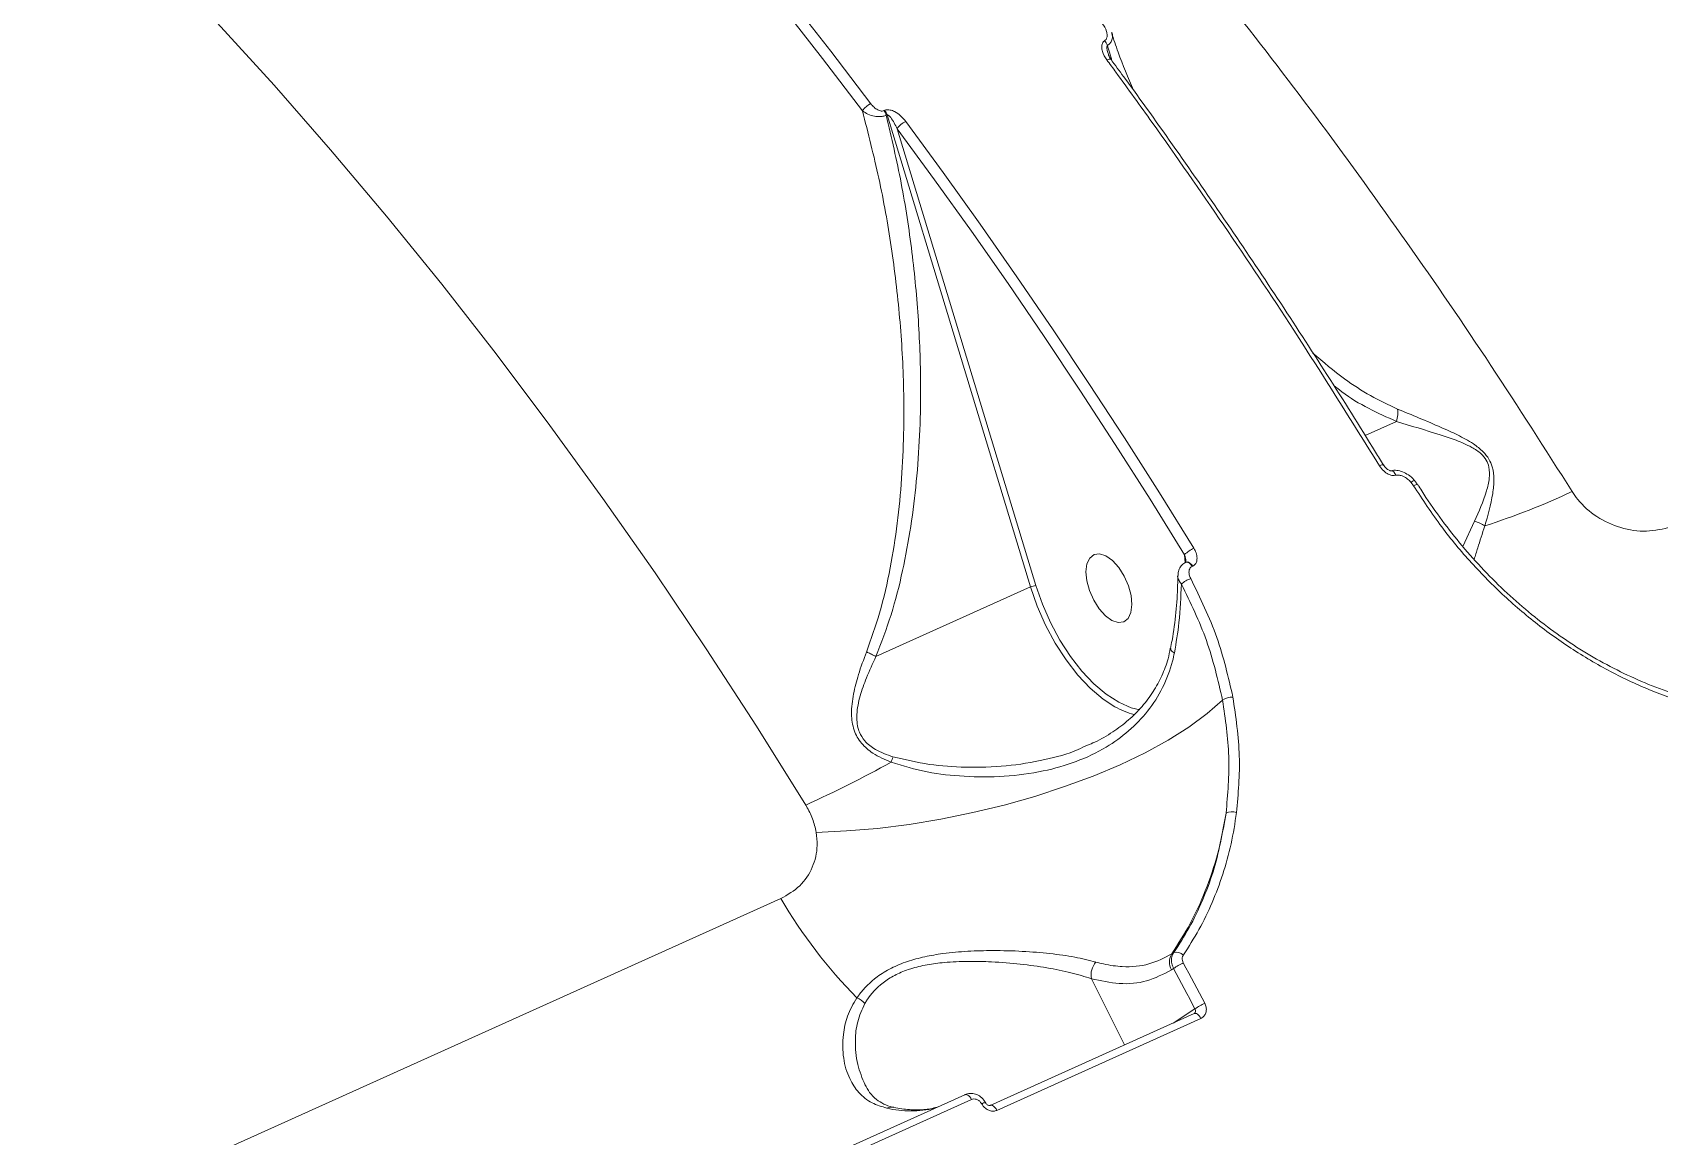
# Model space of a CAD drawing. Header units: millimetres. Extents: x -8422 to 28150, y -6982 to 5510.
# Drawn here: x 3803.6 to 4002.8, y 1905.4 to 2040.6 of the extents above; entities that cross this region are included whole.
import ezdxf

# ---------------------------------------------------------------- set-up
doc = ezdxf.new("R2010")
doc.units = ezdxf.units.MM
doc.layers.add('DIKOM_ОБЪЕКТ', color=7, linetype='Continuous')

msp = doc.modelspace()

# ---------------------------------------------------------------- linework, layer by layer
at = {"layer": 'DIKOM_ОБЪЕКТ', "color": 7, "linetype": 'Continuous', "lineweight": 15}
for p, q in [((3935.69, 2037.31), (3935.7, 2037.3)), ((3907.97, 2031.08), (3907.87, 2031.04)), ((3908.16, 2030.47), (3908.25, 2030.51)), ((3908.25, 2030.51), (3925.83, 1972.7)), ((3926.49, 1972.86), (3909.49, 2028.82)), ((3970.64, 1992.97), (3966.81, 1991.24)), ((3972.43, 1985.51), (3972.73, 1985.1)), ((3973.22, 1985.21), (3973.23, 1985.19)), ((3980.19, 1980.75), (3978.76, 1977.66)), ((3944.69, 1976.65), (3944.76, 1975.64)), ((3944.89, 1975.73), (3944.9, 1975.74)), ((3945.61, 1975.22), (3945.68, 1975.25)), ((3906.9, 1964.17), (3925.83, 1972.7)), ((3895.25, 1934.53), (3622.05, 1811.4)), ((3943.37, 1927.93), (3943.13, 1927.77)), ((3933.28, 1924.71), (3937.34, 1916.61)), ((3943.08, 1925.8), (3943.34, 1925.97)), ((3945.96, 1921.03), (3943.3, 1919.29)), ((3920.87, 1909.19), (3945.85, 1920.45)), ((3921.71, 1908.59), (3946.68, 1919.85)), ((3945.85, 1920.45), (3945.86, 1920.46)), ((3852.98, 1881.31), (3917.76, 1910.51)), ((3853.81, 1880.72), (3918.59, 1909.92))]:
    msp.add_line(p, q, dxfattribs=at)
at = {"layer": 'DIKOM_ОБЪЕКТ', "color": 7, "linetype": 'Continuous', "lineweight": 15, "flags": 128}
for points in [[(3906.26, 2031.88), (3901.37, 2038.31), (3896.44, 2044.65), (3891.46, 2050.88), (3886.44, 2057), (3881.38, 2063.01), (3876.29, 2068.92), (3871.16, 2074.71), (3865.99, 2080.38)], [(3865.05, 2079.4), (3870.21, 2073.74), (3875.32, 2067.97), (3880.41, 2062.08), (3885.46, 2056.08), (3890.47, 2049.97), (3895.43, 2043.75), (3900.36, 2037.43), (3905.24, 2031.01)], [(3797.78, 2069.96), (3804.96, 2063.31), (3812.1, 2056.39), (3819.19, 2049.22), (3826.23, 2041.8), (3833.21, 2034.14), (3840.12, 2026.25), (3846.96, 2018.13), (3853.72, 2009.79), (3860.39, 2001.24), (3866.98, 1992.49), (3873.46, 1983.55), (3879.84, 1974.42), (3886.11, 1965.11), (3892.26, 1955.63), (3898.29, 1945.99)], [(3935.16, 2037.26), (3935.31, 2037.31), (3935.44, 2037.35), (3935.55, 2037.36), (3935.64, 2037.35), (3935.69, 2037.31), (3935.69, 2037.31)], [(3909.49, 2028.82), (3914.06, 2022.58), (3918.59, 2016.26), (3923.07, 2009.85), (3927.5, 2003.36), (3931.88, 1996.79), (3936.2, 1990.15), (3940.48, 1983.44), (3944.69, 1976.65)], [(3945.83, 1977.43), (3941.61, 1984.23), (3937.32, 1990.96), (3932.98, 1997.62), (3928.59, 2004.2), (3924.15, 2010.7), (3919.66, 2017.13), (3915.12, 2023.47), (3910.54, 2029.72)], [(3968.55, 1987.54), (3968.7, 1987.6), (3968.83, 1987.65), (3968.93, 1987.67), (3969, 1987.67), (3969.05, 1987.65), (3969.05, 1987.64)], [(3970.57, 1986.37), (3970.45, 1986.6), (3970.32, 1986.78), (3970.17, 1986.89), (3970.03, 1986.92), (3969.99, 1986.92)], [(3972.73, 1985.1), (3972.87, 1985.16), (3972.99, 1985.2), (3973.09, 1985.23), (3973.16, 1985.23), (3973.21, 1985.22), (3973.22, 1985.21)], [(3932.72, 1973.44), (3932.61, 1974.57), (3932.73, 1975.53), (3933.08, 1976.24), (3933.61, 1976.66), (3934.28, 1976.75), (3935.06, 1976.49), (3935.86, 1975.92), (3936.62, 1975.07), (3937.29, 1974.02), (3937.81, 1972.85), (3938.13, 1971.65), (3938.24, 1970.53), (3938.11, 1969.57), (3937.77, 1968.85), (3937.24, 1968.43), (3936.56, 1968.35), (3935.79, 1968.6), (3934.99, 1969.17), (3934.23, 1970.02), (3933.56, 1971.08), (3933.04, 1972.25), (3932.72, 1973.44)], [(3944.84, 1975.71), (3944.93, 1975.73), (3945.1, 1975.7), (3945.27, 1975.6), (3945.45, 1975.43), (3945.61, 1975.22)], [(3944.9, 1975.74), (3945, 1975.76), (3945.17, 1975.73), (3945.34, 1975.63), (3945.52, 1975.46), (3945.68, 1975.25)], [(3925.83, 1972.7), (3926.64, 1970.34), (3927.65, 1968.03), (3928.84, 1965.82), (3930.17, 1963.76), (3931.61, 1961.91), (3933.14, 1960.3), (3934.7, 1958.97), (3936.15, 1958.03)], [(3937.68, 1958.08), (3936.63, 1958.57), (3935.1, 1959.55), (3933.58, 1960.84), (3932.11, 1962.4), (3930.71, 1964.2), (3929.42, 1966.2), (3928.27, 1968.34), (3927.29, 1970.58), (3926.49, 1972.86)], [(3899.58, 1942.64), (3903.28, 1942.81), (3907.08, 1943.13), (3910.95, 1943.62), (3914.85, 1944.26), (3918.74, 1945.06), (3922.59, 1945.99), (3926.36, 1947.05), (3930, 1948.24), (3933.49, 1949.53), (3936.79, 1950.93), (3939.86, 1952.4), (3942.68, 1953.94), (3945.21, 1955.54), (3947.44, 1957.18), (3949.34, 1958.83)], [(3939.21, 1957.64), (3938.13, 1957.91), (3937.68, 1958.08)], [(3947.16, 1921.7), (3946.83, 1922.32), (3946.5, 1922.94), (3946.18, 1923.56), (3945.85, 1924.18), (3945.52, 1924.8), (3945.19, 1925.41), (3944.86, 1926.03), (3944.53, 1926.65)], [(3943.34, 1925.97), (3943.67, 1925.35), (3944, 1924.73), (3944.32, 1924.12), (3944.65, 1923.5), (3944.98, 1922.89), (3945.31, 1922.27), (3945.63, 1921.65), (3945.96, 1921.03)], [(3945.85, 1920.45), (3945.91, 1920.46), (3946.01, 1920.47), (3946.13, 1920.44), (3946.25, 1920.37), (3946.36, 1920.28), (3946.48, 1920.16), (3946.59, 1920.01), (3946.68, 1919.85)], [(3917.76, 1910.51), (3917.82, 1910.53), (3917.92, 1910.53), (3918.04, 1910.5), (3918.15, 1910.44), (3918.27, 1910.35), (3918.39, 1910.23), (3918.5, 1910.08), (3918.59, 1909.92)], [(3920.87, 1909.19), (3920.93, 1909.21), (3921.03, 1909.21), (3921.15, 1909.18), (3921.27, 1909.12), (3921.39, 1909.02), (3921.5, 1908.9), (3921.61, 1908.76), (3921.71, 1908.59)]]:
    msp.add_lwpolyline(points, dxfattribs=at)
at = {"layer": 'DIKOM_ОБЪЕКТ', "color": 7, "linetype": 'Continuous', "lineweight": 15}
for centre, radius, start, end in [((3933.6, 2038.38), 1.76, 21.6057, 43.2821), ((3907.26, 2029.66), 2.44, 114.1455, 146.1889), ((3906.36, 2029.92), 1.88, 16.8892, 36.4039), ((3906.46, 2029.97), 1.87, 16.8552, 36.4187), ((3911.51, 2027.52), 2.4, 113.7282, 147.326), ((3973.04, 1984.93), 0.846, 104.4359, 136.5123), ((3954.68, 2063.81), 87.81, 287.7543, 295.2556), ((3979.49, 1977.55), 3.27, 53.1458, 77.6082), ((3947.33, 1974.01), 3.74, 113.6771, 134.945), ((3926.61, 1971.01), 1.86, 93.4324, 114.8371), ((3946.6, 1970.49), 3.44, 109.7137, 132.0716), ((3950.57, 1956.99), 2.21, 89.2175, 123.84), ((3940.7, 1966.02), 9.2, 240.3064, 256.2602), ((3835.22, 2084.91), 152.57, 294.4197, 298.8123), ((4125.05, 1874.99), 229.34, 160.4088, 160.5845), ((3950.49, 1943.53), 1.63, 69.9189, 116.3415), ((3949.47, 1966.35), 62.87, 210.4075, 224.4004), ((3935.7, 1925.18), 2.46, 139.7677, 190.8329), ((3944.79, 1926.73), 1.96, 147.9892, 208.6941), ((3947.24, 1920.52), 6.7, 113.8726, 125.6467), ((3943.71, 1926.82), 1.15, 43.9501, 106.7709), ((3903.47, 1919.74), 2.84, 43.2711, 67.6096), ((3950.18, 1914.9), 7.44, 113.909, 124.5017), ((3908.81, 1907.62), 1.36, 78.7582, 115.0552), ((3911.17, 1921.58), 13.06, 256.9932, 282.8965), ((3920.32, 1908.68), 0.856, 90.987, 124.1582)]:
    msp.add_arc(centre, radius, start, end, dxfattribs=at)
for points, knots in [([(3992.14, 1984.39), (3988.85, 1989.56), (3982.25, 1999.93), (3971.96, 2014.94), (3961.43, 2029.53), (3950.49, 2043.8), (3939.17, 2057.71), (3927.47, 2071.2), (3915.59, 2084.04), (3903.2, 2096.55), (3890.33, 2108.62), (3876.99, 2120.14), (3863.46, 2130.85), (3849.77, 2140.68), (3835.96, 2149.52), (3824.31, 2156.26), (3817.32, 2159.62), (3814.86, 2160.8)], [0, 0, 0, 0, 0.063734, 0.127545, 0.191355, 0.255089, 0.321437, 0.387871, 0.454304, 0.520652, 0.592791, 0.664985, 0.737124, 0.81137, 0.885677, 0.959923, 1, 1, 1, 1]), ([(3934.61, 2041.73), (3934.82, 2041.41), (3935.12, 2040.93), (3935.23, 2040.29), (3935.17, 2039.92), (3935.02, 2039.69), (3934.91, 2039.61), (3934.88, 2039.59)], [0, 0, 0, 0, 0.438534, 0.64867, 0.819214, 0.945153, 1, 1, 1, 1]), ([(3935.24, 2039.03), (3935.29, 2039.07), (3935.48, 2039.19), (3935.73, 2039.49), (3935.88, 2039.96), (3935.89, 2040.36), (3935.77, 2040.57), (3935.76, 2040.6)], [0, 0, 0, 0, 0.10124, 0.328142, 0.616289, 0.946292, 1, 1, 1, 1]), ([(3935.73, 2040.59), (3936, 2039.79), (3936.81, 2037.39), (3937.77, 2035.08), (3938.42, 2033.54)], [0, 0, 0, 0, 0.33401, 1, 1, 1, 1]), ([(3934.88, 2039.59), (3934.84, 2039.56), (3934.73, 2039.47), (3934.58, 2039.23), (3934.51, 2038.81), (3934.63, 2038.11), (3934.95, 2037.6), (3935.16, 2037.26)], [0, 0, 0, 0, 0.055502, 0.178393, 0.349496, 0.572881, 1, 1, 1, 1]), ([(3935.31, 2038.04), (3935.27, 2038.19), (3935.2, 2038.45), (3935.17, 2038.77), (3935.18, 2038.95), (3935.22, 2039.01), (3935.24, 2039.03)], [0, 0, 0, 0, 0.460783, 0.770542, 0.94003, 1, 1, 1, 1]), ([(3935.8, 2037.13), (3935.8, 2037.14), (3935.61, 2037.77), (3935.42, 2038.4), (3935.24, 2039.03)], [0, 0, 0, 0, 0.013626, 1, 1, 1, 1]), ([(3935.16, 2037.26), (3935.54, 2036.75), (3937.4, 2034.21), (3942.21, 2027.53), (3949.51, 2017.06), (3958.84, 2003.1), (3965.07, 1993.11), (3968.55, 1987.54)], [0, 0, 0, 0, 0.032158, 0.160792, 0.418284, 0.675775, 1, 1, 1, 1]), ([(3935.32, 2038.04), (3935.34, 2037.97), (3935.41, 2037.75), (3935.55, 2037.49), (3935.69, 2037.32), (3935.69, 2037.31)], [0, 0, 0, 0, 0.288912, 0.956765, 1, 1, 1, 1]), ([(3935.68, 2037.29), (3936.19, 2036.6), (3938.87, 2033), (3943.62, 2026.32), (3949.91, 2017.26), (3956.09, 2008.06), (3962.14, 1998.71), (3966.46, 1991.9), (3968.72, 1988.16), (3969.04, 1987.63)], [0, 0, 0, 0, 0.043706, 0.229735, 0.415322, 0.600253, 0.784756, 0.969674, 1, 1, 1, 1]), ([(3905.24, 2031.01), (3905.94, 2028.27), (3907.35, 2022.79), (3908.85, 2014.31), (3909.89, 2005.67), (3910.42, 1996.19), (3910.25, 1987.77), (3909.56, 1980.48), (3908.69, 1974.97), (3907.49, 1969.66), (3906.3, 1966.31), (3905.74, 1964.73)], [0, 0, 0, 0, 0.126974, 0.253955, 0.383672, 0.513375, 0.674673, 0.756562, 0.838428, 0.92382, 1, 1, 1, 1]), ([(3905.24, 2031.01), (3905.45, 2030.87), (3905.87, 2030.58), (3906.63, 2030.35), (3907.27, 2030.3), (3907.77, 2030.34), (3908.03, 2030.42), (3908.16, 2030.47)], [0, 0, 0, 0, 0.273618, 0.537263, 0.720781, 0.856543, 1, 1, 1, 1]), ([(3907.87, 2031.04), (3907.81, 2031.02), (3907.67, 2030.97), (3907.4, 2031.01), (3907.05, 2031.15), (3906.63, 2031.44), (3906.39, 2031.73), (3906.26, 2031.88)], [0, 0, 0, 0, 0.11898, 0.237427, 0.412317, 0.691032, 1, 1, 1, 1]), ([(3906.89, 1964.17), (3907.54, 1965.86), (3908.85, 1969.27), (3910.2, 1974.65), (3911.21, 1980.11), (3911.89, 1985.65), (3912.28, 1991.25), (3912.42, 1997.83), (3912.17, 2005.34), (3911.37, 2013.77), (3910.09, 2022.19), (3908.8, 2027.71), (3908.16, 2030.47)], [0, 0, 0, 0, 0.082281, 0.165563, 0.247515, 0.329489, 0.412924, 0.496368, 0.620904, 0.745452, 0.872728, 1, 1, 1, 1]), ([(3910.54, 2029.72), (3910.34, 2029.96), (3909.96, 2030.42), (3909.28, 2030.9), (3908.71, 2031.12), (3908.28, 2031.17), (3908.07, 2031.11), (3907.97, 2031.08)], [0, 0, 0, 0, 0.308933, 0.592356, 0.769762, 0.884489, 1, 1, 1, 1]), ([(3908.25, 2030.51), (3908.27, 2030.51), (3908.3, 2030.52), (3908.37, 2030.5), (3908.52, 2030.41), (3908.97, 2029.89), (3909.25, 2029.3), (3909.49, 2028.82)], [0, 0, 0, 0, 0.023325, 0.051985, 0.104277, 0.273369, 1, 1, 1, 1]), ([(3970.77, 1994.49), (3969.65, 1995.01), (3967.42, 1996.06), (3963.93, 1998.33), (3961.68, 2000.25), (3960.41, 2001.34)], [0, 0, 0, 0, 0.302419, 0.605024, 1, 1, 1, 1]), ([(3962.95, 1997.39), (3963.28, 1997.12), (3964.63, 1996.03), (3967.19, 1994.51), (3969.49, 1993.48), (3970.64, 1992.97)], [0, 0, 0, 0, 0.140864, 0.570548, 1, 1, 1, 1]), ([(3970.64, 1992.97), (3970.71, 1993.24), (3970.82, 1993.74), (3970.81, 1994.23), (3970.77, 1994.45), (3970.77, 1994.49)], [0, 0, 0, 0, 0.499459, 0.920545, 1, 1, 1, 1]), ([(3981.45, 1980.17), (3981.83, 1981.45), (3982.34, 1983.21), (3982.62, 1985.75), (3982.48, 1987.2), (3982, 1988.38), (3981.2, 1989.38), (3979.87, 1990.4), (3978.1, 1991.35), (3974.91, 1992.78), (3972.52, 1993.76), (3970.77, 1994.49)], [0, 0, 0, 0, 0.231127, 0.319684, 0.391426, 0.436716, 0.482247, 0.545691, 0.638836, 0.734216, 1, 1, 1, 1]), ([(3970.64, 1992.97), (3970.64, 1992.97), (3970.64, 1992.97), (3970.64, 1992.97), (3970.64, 1992.97), (3970.64, 1992.97)], [0, 0, 0, 0, 0.394676, 0.785227, 1, 1, 1, 1]), ([(3970.64, 1992.97), (3970.65, 1992.97), (3972.36, 1992.44), (3974.77, 1991.73), (3977.92, 1990.7), (3979.64, 1989.97), (3980.94, 1989.14), (3981.67, 1988.26), (3982.05, 1987.19), (3982.03, 1985.88), (3981.46, 1983.55), (3980.73, 1981.93), (3980.19, 1980.75)], [0, 0, 0, 0, 0.000318, 0.27422, 0.369145, 0.463546, 0.523547, 0.564866, 0.606181, 0.674726, 0.763019, 1, 1, 1, 1]), ([(3968.55, 1987.54), (3968.59, 1987.48), (3968.77, 1987.2), (3969.16, 1986.79), (3969.69, 1986.46), (3970.17, 1986.32), (3970.44, 1986.35), (3970.57, 1986.37)], [0, 0, 0, 0, 0.08436, 0.402645, 0.6518, 0.825509, 1, 1, 1, 1]), ([(3969.06, 1987.65), (3969.11, 1987.57), (3969.23, 1987.36), (3969.48, 1987.13), (3969.72, 1986.99), (3969.86, 1986.94), (3969.94, 1986.92), (3969.98, 1986.92), (3969.99, 1986.92), (3969.98, 1986.92), (3969.98, 1986.92)], [0, 0, 0, 0, 0.214058, 0.52357, 0.699319, 0.799348, 0.870071, 0.93691, 0.992384, 1, 1, 1, 1]), ([(3969.98, 1986.92), (3969.99, 1986.92), (3970.2, 1987), (3970.69, 1986.99), (3971.41, 1986.83), (3972.13, 1986.42), (3972.62, 1986.04), (3972.81, 1985.76), (3972.82, 1985.74)], [0, 0, 0, 0, 0.003252, 0.216129, 0.444278, 0.691746, 0.97361, 1, 1, 1, 1]), ([(3970.57, 1986.37), (3970.71, 1986.38), (3970.99, 1986.41), (3971.49, 1986.26), (3972, 1985.96), (3972.29, 1985.65), (3972.43, 1985.51)], [0, 0, 0, 0, 0.209662, 0.418167, 0.729869, 1, 1, 1, 1]), ([(3972.72, 1985.87), (3972.82, 1985.76), (3973.01, 1985.55), (3973.14, 1985.31), (3973.19, 1985.19)], [0, 0, 0, 0, 0.547818, 1, 1, 1, 1]), ([(3972.73, 1985.1), (3973.84, 1983.4), (3975.98, 1980.12), (3979.75, 1975.61), (3983.78, 1971.53), (3988.16, 1967.83), (3992.84, 1964.56), (3997.76, 1961.77), (4002.87, 1959.5), (4008.09, 1957.82), (4013.39, 1956.67), (4016.91, 1956.42), (4018.67, 1956.29)], [0, 0, 0, 0, 0.107082, 0.205972, 0.305184, 0.404077, 0.503337, 0.602917, 0.702179, 0.801347, 0.900833, 1, 1, 1, 1]), ([(3973.28, 1985.22), (3973.43, 1984.98), (3974.23, 1983.62), (3975.91, 1981.22), (3978.33, 1978.08), (3980.97, 1975.08), (3983.79, 1972.26), (3986.76, 1969.63), (3989.87, 1967.22), (3993.07, 1965.05), (3996.37, 1963.14), (3999.77, 1961.47), (4003.28, 1960.03), (4006.88, 1958.86), (4010.55, 1957.95), (4014.24, 1957.35), (4016.84, 1957.06), (4018.2, 1957.05), (4018.32, 1957.05)], [0, 0, 0, 0, 0.0154, 0.085453, 0.155873, 0.226443, 0.296842, 0.366848, 0.43627, 0.504978, 0.572809, 0.64114, 0.710297, 0.78018, 0.850651, 0.921523, 0.99259, 1, 1, 1, 1]), ([(4004.3, 1980.05), (4003.3, 1979.81), (4001.31, 1979.34), (3998.09, 1979.82), (3995.14, 1981.16), (3993.17, 1982.87), (3992.37, 1984.06), (3992.14, 1984.39)], [0, 0, 0, 0, 0.238523, 0.471341, 0.696803, 0.915992, 1, 1, 1, 1]), ([(3980.14, 1976.08), (3980.29, 1976.54), (3980.67, 1977.73), (3981.15, 1979.24), (3981.45, 1980.17)], [0, 0, 0, 0, 0.379431, 1, 1, 1, 1]), ([(3944.69, 1976.65), (3944.73, 1976.52), (3944.81, 1976.25), (3944.83, 1975.98), (3944.84, 1975.85)], [0, 0, 0, 0, 0.51959, 1, 1, 1, 1]), ([(3945.68, 1975.25), (3945.78, 1975.31), (3945.98, 1975.43), (3946.17, 1975.78), (3946.24, 1976.27), (3946.13, 1976.86), (3945.93, 1977.25), (3945.83, 1977.43)], [0, 0, 0, 0, 0.152284, 0.304047, 0.508027, 0.773256, 1, 1, 1, 1]), ([(3943.89, 1974.1), (3943.89, 1974.27), (3943.9, 1974.65), (3944.16, 1975.17), (3944.49, 1975.55), (3944.77, 1975.65), (3944.85, 1975.68)], [0, 0, 0, 0, 0.256347, 0.570278, 0.866178, 1, 1, 1, 1]), ([(3944.84, 1975.68), (3944.84, 1975.68), (3944.83, 1975.67), (3944.85, 1975.72), (3944.86, 1975.78), (3944.85, 1975.84), (3944.85, 1975.85)], [0, 0, 0, 0, 0.083671, 0.497118, 0.917937, 1, 1, 1, 1]), ([(3945.44, 1973.73), (3945.37, 1973.88), (3945.24, 1974.17), (3945.21, 1974.6), (3945.3, 1974.92), (3945.44, 1975.12), (3945.56, 1975.19), (3945.61, 1975.22)], [0, 0, 0, 0, 0.271797, 0.538856, 0.737574, 0.896634, 1, 1, 1, 1]), ([(3942.95, 1965.17), (3943.02, 1965.5), (3943.33, 1966.98), (3943.63, 1969.58), (3943.86, 1972.23), (3943.84, 1973.7), (3943.84, 1974.08)], [0, 0, 0, 0, 0.108573, 0.487582, 0.867067, 1, 1, 1, 1]), ([(3943.44, 1964.62), (3943.65, 1965.86), (3944.13, 1968.71), (3944.23, 1971.48), (3944.3, 1973.04)], [0, 0, 0, 0, 0.436572, 1, 1, 1, 1]), ([(3943.88, 1974.08), (3943.88, 1974.06), (3943.84, 1973.87), (3943.98, 1973.5), (3944.2, 1973.19), (3944.3, 1973.04)], [0, 0, 0, 0, 0.061929, 0.570907, 1, 1, 1, 1]), ([(3944.3, 1973.04), (3945.41, 1970.77), (3947.66, 1966.16), (3948.77, 1961.29), (3949.34, 1958.83)], [0, 0, 0, 0, 0.493768, 1, 1, 1, 1]), ([(3950.6, 1959.21), (3950.04, 1961.66), (3948.9, 1966.63), (3946.6, 1971.34), (3945.44, 1973.73)], [0, 0, 0, 0, 0.493761, 1, 1, 1, 1]), ([(3905.74, 1964.73), (3905.39, 1963.81), (3904.75, 1962.12), (3904.1, 1959.59), (3903.81, 1957.3), (3904.09, 1955.19), (3905.04, 1953.5), (3906.64, 1952.13), (3907.98, 1951.56), (3908.75, 1951.23)], [0, 0, 0, 0, 0.183995, 0.338412, 0.495622, 0.624163, 0.737452, 0.849208, 1, 1, 1, 1]), ([(3905.74, 1964.73), (3905.78, 1964.71), (3905.98, 1964.63), (3906.39, 1964.45), (3906.71, 1964.27), (3906.89, 1964.17)], [0, 0, 0, 0, 0.09268, 0.497791, 1, 1, 1, 1]), ([(3908.75, 1951.23), (3910.21, 1950.79), (3913.14, 1949.91), (3917.83, 1949.43), (3922.62, 1949.4), (3927.25, 1950.02), (3931.45, 1951.22), (3934.97, 1952.89), (3937.9, 1954.99), (3940.26, 1957.43), (3942.09, 1960.31), (3943.05, 1962.8), (3943.37, 1964.29), (3943.44, 1964.62)], [0, 0, 0, 0, 0.103937, 0.208058, 0.321369, 0.434615, 0.535133, 0.63557, 0.720265, 0.804897, 0.890153, 0.975334, 1, 1, 1, 1]), ([(3932.8, 1953.31), (3933.1, 1953.43), (3934.19, 1953.88), (3935.89, 1954.9), (3937.84, 1956.35), (3939.5, 1958.01), (3940.87, 1959.83), (3941.92, 1961.79), (3942.63, 1963.58), (3942.86, 1964.76), (3942.94, 1965.19)], [0, 0, 0, 0, 0.057718, 0.21238, 0.362524, 0.509406, 0.65042, 0.787868, 0.921941, 1, 1, 1, 1]), ([(3943, 1965.17), (3942.99, 1965.13), (3942.96, 1965.02), (3943.12, 1964.83), (3943.32, 1964.69), (3943.43, 1964.63), (3943.44, 1964.62)], [0, 0, 0, 0, 0.259935, 0.691137, 0.952006, 1, 1, 1, 1]), ([(3908.98, 1951.89), (3908.24, 1952.15), (3906.97, 1952.59), (3905.54, 1953.7), (3904.96, 1954.64), (3904.58, 1955.73), (3904.48, 1957.26), (3904.91, 1959.37), (3905.75, 1961.72), (3906.49, 1963.3), (3906.9, 1964.17)], [0, 0, 0, 0, 0.150401, 0.257912, 0.342074, 0.365553, 0.490504, 0.648812, 0.807927, 1, 1, 1, 1]), ([(3906.9, 1964.17), (3906.9, 1964.17), (3906.9, 1964.16), (3906.89, 1964.16), (3906.89, 1964.17), (3906.89, 1964.17)], [0, 0, 0, 0, 0.422727, 0.769794, 1, 1, 1, 1]), ([(3949.34, 1958.83), (3949.68, 1956.52), (3950.37, 1951.86), (3949.97, 1947.3), (3949.77, 1944.99)], [0, 0, 0, 0, 0.494154, 1, 1, 1, 1]), ([(3951.05, 1945.06), (3951.25, 1947.36), (3951.67, 1952.02), (3950.96, 1956.79), (3950.6, 1959.21)], [0, 0, 0, 0, 0.494174, 1, 1, 1, 1]), ([(3932.78, 1953.33), (3932.4, 1953.15), (3930.79, 1952.33), (3927.44, 1951.45), (3922.83, 1950.68), (3918.06, 1950.55), (3913.38, 1950.85), (3910.46, 1951.54), (3908.98, 1951.89)], [0, 0, 0, 0, 0.054284, 0.233254, 0.431823, 0.634998, 0.81581, 1, 1, 1, 1]), ([(3898.29, 1945.99), (3898.32, 1945.94), (3898.65, 1945.4), (3899.2, 1944.3), (3899.45, 1943.2), (3899.58, 1942.64)], [0, 0, 0, 0, 0.046803, 0.514277, 1, 1, 1, 1]), ([(3943.13, 1927.77), (3943.91, 1928.98), (3945.46, 1931.42), (3947.33, 1935.55), (3948.87, 1940.06), (3949.47, 1943.34), (3949.77, 1944.99)], [0, 0, 0, 0, 0.237383, 0.477158, 0.737009, 1, 1, 1, 1]), ([(3949.77, 1944.99), (3949.33, 1942.56), (3948.66, 1938.87), (3946.91, 1934.27), (3945.32, 1930.96), (3944.02, 1928.93), (3943.37, 1927.93)], [0, 0, 0, 0, 0.395167, 0.598672, 0.802181, 1, 1, 1, 1]), ([(3944.54, 1927.62), (3945.19, 1928.65), (3946.5, 1930.69), (3948.1, 1934.01), (3949.42, 1937.52), (3950.45, 1941.2), (3950.85, 1943.77), (3951.05, 1945.06)], [0, 0, 0, 0, 0.197683, 0.395387, 0.59309, 0.796544, 1, 1, 1, 1]), ([(3899.58, 1942.64), (3899.64, 1942.11), (3899.8, 1940.61), (3899.22, 1938.27), (3897.69, 1935.94), (3896.07, 1935), (3895.25, 1934.53)], [0, 0, 0, 0, 0.152963, 0.428375, 0.711439, 1, 1, 1, 1]), ([(3933.82, 1926.76), (3932.99, 1926.97), (3931.33, 1927.39), (3928.26, 1927.81), (3924.86, 1928.1), (3921.45, 1928.19), (3918.16, 1928.11), (3915.35, 1927.86), (3912.86, 1927.43), (3910.71, 1926.86), (3908.74, 1926.04), (3906.6, 1924.74), (3905.3, 1923.42), (3904.65, 1922.5), (3904.55, 1922.36)], [0, 0, 0, 0, 0.1101, 0.220219, 0.329289, 0.438312, 0.524965, 0.611516, 0.675343, 0.739098, 0.803996, 0.86889, 0.979733, 1, 1, 1, 1]), ([(3905.53, 1921.68), (3905.62, 1921.82), (3906.17, 1922.73), (3907.29, 1923.98), (3909.15, 1925.16), (3910.36, 1925.67), (3911.69, 1926.11), (3913.15, 1926.45), (3915.52, 1926.76), (3918.18, 1926.87), (3921.33, 1926.79), (3924.61, 1926.53), (3927.88, 1926.07), (3930.85, 1925.48), (3932.47, 1924.97), (3933.28, 1924.71)], [0, 0, 0, 0, 0.020103, 0.128731, 0.186358, 0.243996, 0.254853, 0.317664, 0.380578, 0.467542, 0.554623, 0.66537, 0.776165, 0.888093, 1, 1, 1, 1]), ([(3943.13, 1927.77), (3942.23, 1927.29), (3940.38, 1926.32), (3937.48, 1926.09), (3935.24, 1926.38), (3934.14, 1926.68), (3933.82, 1926.76)], [0, 0, 0, 0, 0.336232, 0.682232, 0.908791, 1, 1, 1, 1]), ([(3943.37, 1927.93), (3943.35, 1927.89), (3943.21, 1927.68), (3943.07, 1927.24), (3943.08, 1926.59), (3943.25, 1926.17), (3943.34, 1925.97)], [0, 0, 0, 0, 0.080646, 0.38706, 0.69357, 1, 1, 1, 1]), ([(3944.53, 1926.65), (3944.49, 1926.75), (3944.4, 1926.96), (3944.39, 1927.28), (3944.46, 1927.5), (3944.52, 1927.6), (3944.54, 1927.62)], [0, 0, 0, 0, 0.306767, 0.613351, 0.919501, 1, 1, 1, 1]), ([(3933.28, 1924.71), (3934.43, 1924.46), (3936.81, 1923.95), (3940.15, 1924.27), (3942.09, 1925.28), (3943.08, 1925.8)], [0, 0, 0, 0, 0.317517, 0.653917, 1, 1, 1, 1]), ([(3904.55, 1922.36), (3904.13, 1921.63), (3903.28, 1920.16), (3902.8, 1917.6), (3902.82, 1914.95), (3903.53, 1912.53), (3904.74, 1910.71), (3906.25, 1909.45), (3907.6, 1909.05), (3908.23, 1908.86)], [0, 0, 0, 0, 0.128152, 0.256739, 0.426815, 0.596879, 0.73731, 0.877573, 1, 1, 1, 1]), ([(3905.56, 1911.71), (3905.22, 1912.52), (3904.53, 1914.19), (3904.3, 1916.88), (3904.53, 1919.46), (3905.2, 1920.94), (3905.53, 1921.68)], [0, 0, 0, 0, 0.279788, 0.573476, 0.783752, 1, 1, 1, 1]), ([(3945.96, 1921.03), (3945.98, 1920.98), (3946.03, 1920.88), (3946.04, 1920.72), (3945.99, 1920.58), (3945.93, 1920.49), (3945.87, 1920.46), (3945.86, 1920.46)], [0, 0, 0, 0, 0.235299, 0.470286, 0.70474, 0.938774, 1, 1, 1, 1]), ([(3946.68, 1919.85), (3946.77, 1919.9), (3946.98, 1920.01), (3947.22, 1920.32), (3947.36, 1920.75), (3947.36, 1921.24), (3947.22, 1921.55), (3947.16, 1921.7)], [0, 0, 0, 0, 0.140626, 0.355092, 0.569873, 0.78489, 1, 1, 1, 1]), ([(3905.55, 1911.75), (3905.73, 1911.42), (3906.12, 1910.7), (3906.89, 1909.93), (3907.82, 1909.36), (3908.55, 1909.05), (3909.03, 1908.98), (3909.1, 1908.97)], [0, 0, 0, 0, 0.233656, 0.505808, 0.747082, 0.96748, 1, 1, 1, 1]), ([(3917.77, 1910.49), (3917.83, 1910.52), (3918.07, 1910.66), (3918.6, 1910.7), (3919.26, 1910.55), (3919.89, 1910.16), (3920.16, 1909.75), (3920.3, 1909.54)], [0, 0, 0, 0, 0.063895, 0.286945, 0.514304, 0.752646, 1, 1, 1, 1]), ([(3909.08, 1908.96), (3909.41, 1908.9), (3910.38, 1908.71), (3911.9, 1908.62), (3913.34, 1908.7), (3914.13, 1908.92), (3914.39, 1908.99)], [0, 0, 0, 0, 0.169574, 0.499024, 0.832148, 1, 1, 1, 1]), ([(3918.59, 1909.92), (3918.69, 1909.95), (3918.87, 1910.01), (3919.19, 1909.96), (3919.48, 1909.82), (3919.7, 1909.61), (3919.8, 1909.45), (3919.84, 1909.39)], [0, 0, 0, 0, 0.214242, 0.428572, 0.643177, 0.858105, 1, 1, 1, 1]), ([(3919.84, 1909.39), (3919.9, 1909.3), (3920.04, 1909.06), (3920.38, 1908.75), (3920.82, 1908.53), (3921.29, 1908.46), (3921.57, 1908.55), (3921.71, 1908.59)], [0, 0, 0, 0, 0.141879, 0.356746, 0.571344, 0.785726, 1, 1, 1, 1]), ([(3920.31, 1909.54), (3920.32, 1909.51), (3920.36, 1909.44), (3920.46, 1909.33), (3920.59, 1909.23), (3920.71, 1909.18), (3920.82, 1909.17), (3920.87, 1909.18), (3920.88, 1909.19), (3920.88, 1909.19)], [0, 0, 0, 0, 0.080969, 0.227032, 0.373682, 0.524797, 0.683339, 0.902612, 1, 1, 1, 1])]:
    msp.add_open_spline(points, degree=3, knots=knots, dxfattribs=at)

doc.saveas('drawing.dxf')
